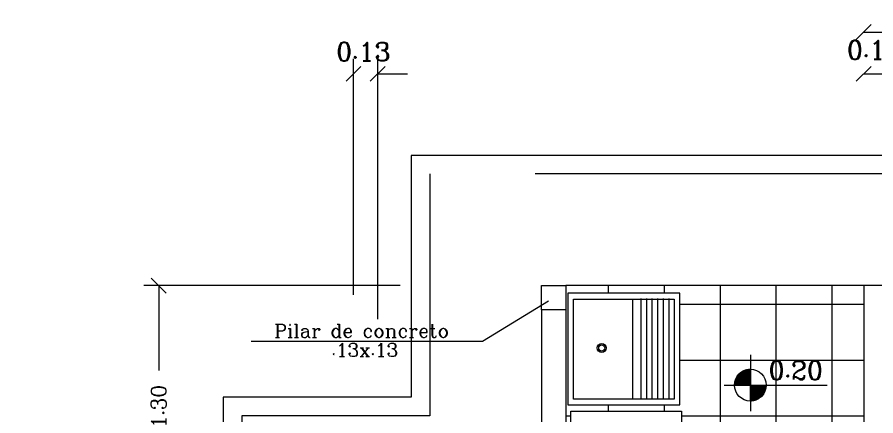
# Model space of a CAD drawing. Extents: x 121.8 to 221.5, y 86.6 to 106.4.
# Drawn here: x 170.599 to 175.21, y 103.199 to 105.341 of the extents above; entities that cross this region are included whole.
import ezdxf

# ---------------------------------------------------------------- set-up
doc = ezdxf.new("R2010")
doc.units = 0
doc.header["$LTSCALE"] = 15
doc.linetypes.add('DASHED2', pattern=[0.375, 0.25, -0.125])
doc.layers.get('0').update_dxf_attribs({"linetype": 'CONTINUOUS'})
doc.layers.get('DEFPOINTS').update_dxf_attribs({"linetype": 'CONTINUOUS'})
for name, color, linetype in [('CALÇADA', 244, 'CONTINUOUS'), ('COTAS', 244, 'CONTINUOUS'), ('EQUIPAMENTOS', 1, 'CONTINUOUS'), ('PAREDE', 7, 'CONTINUOUS'), ('PISO', 30, 'CONTINUOUS'), ('PROJTELHA', 30, 'CONTINUOUS'), ('TELHADO', 20, 'CONTINUOUS'), ('TEXTO', 1, 'CONTINUOUS'), ('VISTAL', 30, 'CONTINUOUS'), ('VISTAP', 244, 'CONTINUOUS')]:
    doc.layers.add(name, color=color, linetype=linetype)
doc.styles.add('ROMANC', font='ROMANC.SHX')
doc.dimstyles.get("Standard").update_dxf_attribs({"dimscale": 0.8, "dimtxt": 0.1, "dimasz": 0.1, "dimexe": 0.1, "dimexo": 0.95, "dimgap": 0.09, "dimtad": 0, "dimzin": 0, "dimtxsty": 'ROMANC', "dimblk1": 'OBLIQUE', "dimblk2": 'OBLIQUE', "dimsah": 1, "dimcen": 0.09, "dimclrt": 244, "dimaunit": 1, "dimazin": 3, "dimtfac": 1, "dimtofl": 0, "dimtmove": 0, "dimatfit": 3, "dimtolj": 1, "dimtzin": 0})

# ---------------------------------------------------------------- blocks, each defined once
blk = doc.blocks.new('*X2')
at = {"color": 0, "linetype": 'CONTINUOUS'}
for p, q in [((217.2096, -877.8211), (217.2942, -877.7365)), ((217.2096, -877.8193), (217.2924, -877.7365)), ((217.2097, -877.8174), (217.2906, -877.7366)), ((217.2098, -877.8156), (217.2887, -877.7367)), ((217.21, -877.8136), (217.2867, -877.7369)), ((217.2102, -877.8116), (217.2848, -877.7371)), ((217.2105, -877.8219), (217.295, -877.7374)), ((217.2105, -877.8096), (217.2827, -877.7374)), ((217.2108, -877.8075), (217.2806, -877.7377)), ((217.2112, -877.8053), (217.2785, -877.7381)), ((217.2117, -877.8031), (217.2762, -877.7386)), ((217.2122, -877.8008), (217.2739, -877.7391)), ((217.2123, -877.8219), (217.295, -877.7392)), ((217.2129, -877.7983), (217.2715, -877.7398)), ((217.2137, -877.7958), (217.2689, -877.7405)), ((217.2141, -877.8219), (217.295, -877.741)), ((217.2146, -877.7931), (217.2662, -877.7415)), ((217.2157, -877.7903), (217.2634, -877.7425)), ((217.2158, -877.8219), (217.295, -877.7427)), ((217.2169, -877.7872), (217.2603, -877.7438)), ((217.2176, -877.8219), (217.295, -877.7445)), ((217.2185, -877.7839), (217.257, -877.7454)), ((217.2194, -877.8219), (217.295, -877.7463)), ((217.2205, -877.7801), (217.2533, -877.7474)), ((217.2211, -877.8219), (217.295, -877.748)), ((217.2229, -877.8219), (217.295, -877.7498)), ((217.2231, -877.7757), (217.2488, -877.75)), ((217.2247, -877.8219), (217.295, -877.7516)), ((217.2265, -877.8219), (217.295, -877.7533)), ((217.2274, -877.7697), (217.2428, -877.7542)), ((217.2282, -877.8219), (217.295, -877.7551)), ((217.23, -877.8219), (217.295, -877.7569)), ((217.2318, -877.8219), (217.295, -877.7586)), ((217.2335, -877.8219), (217.295, -877.7604)), ((217.2353, -877.8219), (217.295, -877.7622)), ((217.2371, -877.8219), (217.295, -877.7639)), ((217.2388, -877.8219), (217.295, -877.7657)), ((217.2406, -877.8219), (217.295, -877.7675)), ((217.2424, -877.8219), (217.295, -877.7692)), ((217.2441, -877.8219), (217.295, -877.771)), ((217.2459, -877.8219), (217.295, -877.7728)), ((217.2477, -877.8219), (217.295, -877.7745)), ((217.2494, -877.8219), (217.295, -877.7763)), ((217.2512, -877.8219), (217.295, -877.7781)), ((217.253, -877.8219), (217.295, -877.7798)), ((217.2547, -877.8219), (217.295, -877.7816)), ((217.2565, -877.8219), (217.295, -877.7834)), ((217.2583, -877.8219), (217.295, -877.7851)), ((217.26, -877.8219), (217.295, -877.7869)), ((217.2618, -877.8219), (217.295, -877.7887)), ((217.2636, -877.8219), (217.295, -877.7905)), ((217.2653, -877.8219), (217.295, -877.7922)), ((217.2671, -877.8219), (217.295, -877.794)), ((217.2689, -877.8219), (217.295, -877.7958)), ((217.2706, -877.8219), (217.295, -877.7975)), ((217.2724, -877.8219), (217.295, -877.7993)), ((217.2742, -877.8219), (217.295, -877.8011)), ((217.276, -877.8219), (217.295, -877.8028)), ((217.2777, -877.8219), (217.295, -877.8046)), ((217.2795, -877.8219), (217.295, -877.8064)), ((217.2813, -877.8219), (217.295, -877.8081)), ((217.283, -877.8219), (217.295, -877.8099)), ((217.2848, -877.8219), (217.295, -877.8117)), ((217.2866, -877.8219), (217.295, -877.8134)), ((217.2883, -877.8219), (217.295, -877.8152)), ((217.2901, -877.8219), (217.295, -877.817)), ((217.2919, -877.8219), (217.295, -877.8187)), ((217.2936, -877.8219), (217.295, -877.8205)), ((217.295, -877.8223), (217.2954, -877.8219)), ((217.295, -877.824), (217.2972, -877.8219)), ((217.295, -877.8258), (217.2989, -877.8219)), ((217.295, -877.8276), (217.3007, -877.8219)), ((217.295, -877.8293), (217.3025, -877.8219)), ((217.295, -877.8311), (217.3042, -877.8219)), ((217.295, -877.8329), (217.306, -877.8219)), ((217.295, -877.8346), (217.3078, -877.8219)), ((217.295, -877.8364), (217.3095, -877.8219)), ((217.295, -877.8382), (217.3113, -877.8219)), ((217.295, -877.8399), (217.3131, -877.8219)), ((217.295, -877.8417), (217.3148, -877.8219)), ((217.295, -877.8435), (217.3166, -877.8219)), ((217.295, -877.8453), (217.3184, -877.8219)), ((217.295, -877.847), (217.3201, -877.8219)), ((217.295, -877.8488), (217.3219, -877.8219)), ((217.295, -877.8506), (217.3237, -877.8219)), ((217.295, -877.8523), (217.3254, -877.8219)), ((217.295, -877.8541), (217.3272, -877.8219)), ((217.295, -877.8559), (217.329, -877.8219)), ((217.295, -877.8576), (217.3308, -877.8219)), ((217.295, -877.8594), (217.3325, -877.8219)), ((217.295, -877.8612), (217.3343, -877.8219)), ((217.295, -877.8629), (217.3361, -877.8219)), ((217.295, -877.8647), (217.3378, -877.8219)), ((217.295, -877.8665), (217.3396, -877.8219)), ((217.295, -877.8682), (217.3414, -877.8219)), ((217.295, -877.87), (217.3431, -877.8219)), ((217.295, -877.8718), (217.3449, -877.8219)), ((217.295, -877.8735), (217.3467, -877.8219)), ((217.295, -877.8753), (217.3484, -877.8219)), ((217.295, -877.8771), (217.3502, -877.8219)), ((217.295, -877.8788), (217.352, -877.8219)), ((217.295, -877.8806), (217.3537, -877.8219)), ((217.295, -877.8824), (217.3555, -877.8219)), ((217.295, -877.8841), (217.3573, -877.8219)), ((217.295, -877.8859), (217.359, -877.8219)), ((217.295, -877.8877), (217.3608, -877.8219)), ((217.295, -877.8894), (217.3626, -877.8219)), ((217.295, -877.8912), (217.3643, -877.8219)), ((217.295, -877.893), (217.3661, -877.8219)), ((217.295, -877.8948), (217.3679, -877.8219)), ((217.295, -877.8965), (217.3696, -877.8219)), ((217.295, -877.8983), (217.3714, -877.8219)), ((217.295, -877.9001), (217.3732, -877.8219)), ((217.295, -877.9018), (217.3749, -877.8219)), ((217.295, -877.9036), (217.3767, -877.8219)), ((217.295, -877.9054), (217.3785, -877.8219)), ((217.295, -877.9071), (217.3802, -877.8219)), ((217.2966, -877.9073), (217.3805, -877.8235)), ((217.2984, -877.9073), (217.3804, -877.8253)), ((217.3003, -877.9072), (217.3803, -877.8271)), ((217.3022, -877.9071), (217.3802, -877.8291)), ((217.3041, -877.9069), (217.38, -877.831)), ((217.3061, -877.9066), (217.3798, -877.833)), ((217.3082, -877.9063), (217.3795, -877.8351)), ((217.3103, -877.906), (217.3791, -877.8372)), ((217.3125, -877.9055), (217.3787, -877.8394)), ((217.3148, -877.905), (217.3782, -877.8417)), ((217.3172, -877.9044), (217.3776, -877.844)), ((217.3196, -877.9037), (217.3769, -877.8465)), ((217.3222, -877.9029), (217.376, -877.8491)), ((217.325, -877.9019), (217.3751, -877.8518)), ((217.3279, -877.9008), (217.3739, -877.8548)), ((217.3311, -877.8994), (217.3725, -877.8579)), ((217.3345, -877.8977), (217.3708, -877.8614)), ((217.3385, -877.8955), (217.3686, -877.8654)), ((217.3434, -877.8923), (217.3655, -877.8703)), ((217.3513, -877.8862), (217.3593, -877.8782))]:
    blk.add_line(p, q, dxfattribs=at)
blk = doc.blocks.new('_OBLIQUE')
at = {"color": 0, "linetype": 'BYBLOCK'}
blk.add_line((-0.5, -0.5), (0.5, 0.5), dxfattribs=at)
blk = doc.blocks.new('*D11')
at = {"color": 0, "linetype": 'BYBLOCK'}
for p, q in [((178.4054, 104.6586), (178.4054, 105.3414)), ((175.1454, 105.2614), (176.5814, 105.2614)), ((178.4054, 105.2614), (176.9693, 105.2614))]:
    blk.add_line(p, q, dxfattribs=at)
at = {"layer": 'DEFPOINTS', "color": 0, "linetype": 'BYBLOCK'}
for p in [(178.4054, 105.2614), (178.4054, 103.8986), (175.1454, 103.0486)]:
    blk.add_point(p, dxfattribs=at)
at = {"color": 0, "linetype": 'BYBLOCK', "xscale": 0.08000000000000002, "yscale": 0.08000000000000002, "zscale": 0.08000000000000002, "rotation": 180}
blk.add_blockref('_OBLIQUE', (175.1454, 105.2614), dxfattribs=at)
at = {"color": 0, "linetype": 'BYBLOCK', "xscale": 0.08000000000000002, "yscale": 0.08000000000000002, "zscale": 0.08000000000000002}
blk.add_blockref('_OBLIQUE', (178.4054, 105.2614), dxfattribs=at)
at = {"color": 244, "linetype": 'BYBLOCK', "insert": (176.7754, 105.2614), "char_height": 0.08, "attachment_point": 5, "style": 'ROMANC'}
blk.add_mtext('\\A1;3.26', dxfattribs=at)
blk = doc.blocks.new('*D63')
at = {"color": 0, "linetype": 'BYBLOCK'}
for p, q in [((172.6554, 103.8986), (171.279, 103.8986)), ((171.359, 103.8986), (171.359, 103.4425)), ((171.359, 102.5986), (171.359, 103.0547)), ((170.599, 102.5986), (171.279, 102.5986))]:
    blk.add_line(p, q, dxfattribs=at)
at = {"layer": 'DEFPOINTS', "color": 0, "linetype": 'BYBLOCK'}
for p in [(171.359, 103.8986), (173.4154, 103.8986), (171.359, 102.5986)]:
    blk.add_point(p, dxfattribs=at)
at = {"color": 0, "linetype": 'BYBLOCK', "xscale": 0.08000000000000002, "yscale": 0.08000000000000002, "zscale": 0.08000000000000002}
for p, rotation in [((171.359, 103.8986), 90), ((171.359, 102.5986), 270)]:
    blk.add_blockref('_OBLIQUE', p, dxfattribs=dict(at, rotation=rotation))
at = {"color": 244, "linetype": 'BYBLOCK', "insert": (171.359, 103.2486), "char_height": 0.08, "attachment_point": 5, "rotation": 90, "style": 'ROMANC'}
blk.add_mtext('\\A1;1.30', dxfattribs=at)

msp = doc.modelspace()

# ---------------------------------------------------------------- linework, layer by layer
at = {"layer": 'CALÇADA', "color": 244, "linetype": 'CONTINUOUS', "ltscale": 0.6}
for p, q in [((179.1054, 104.5986), (172.7154, 104.5986)), ((172.7154, 104.5986), (172.7154, 103.2986)), ((171.7054, 103.2986), (171.7054, 96.9286)), ((172.7154, 103.2986), (171.7054, 103.2986))]:
    msp.add_line(p, q, dxfattribs=at)
at = {"layer": 'COTAS', "color": 244, "linetype": 'BYBLOCK'}
for p, q in [((172.4054, 103.8486), (172.4054, 105.1171)), ((172.5354, 103.7186), (172.5354, 105.1171)), ((172.4054, 105.0371), (172.4054, 105.0371)), ((172.5354, 105.0371), (172.6954, 105.0371)), ((175.1454, 105.0371), (175.2754, 105.0371)), ((175.1454, 105.0371), (175.1454, 105.0371))]:
    msp.add_line(p, q, dxfattribs=at)
msp.add_point((172.5354, 105.0371), dxfattribs=at)
at = {"layer": 'EQUIPAMENTOS', "color": 1, "linetype": 'CONTINUOUS'}
for p, q in [((174.1571, 103.8583), (173.5571, 103.8583)), ((173.5571, 103.8583), (173.5571, 103.2583)), ((174.1571, 103.2583), (174.1571, 103.8583)), ((173.5876, 103.8265), (174.128, 103.8265)), ((173.5876, 103.2878), (173.5876, 103.8265)), ((174.128, 103.8265), (174.128, 103.2878)), ((173.5571, 103.2583), (174.1571, 103.2583)), ((174.128, 103.2878), (173.5876, 103.2878))]:
    msp.add_line(p, q, dxfattribs=at)
at = {"layer": 'EQUIPAMENTOS'}
msp.add_lwpolyline([(173.5716, 102.6284), (173.5716, 103.2236), (174.1668, 103.2236), (174.1668, 102.6284)], close=True, dxfattribs=at)
at = {"layer": 'PAREDE'}
for p, q in [((175.1454, 103.8986), (175.1454, 102.5986)), ((178.4054, 103.8986), (175.1454, 103.8986))]:
    msp.add_line(p, q, dxfattribs=at)
msp.add_lwpolyline([(173.5454, 103.8986), (173.5454, 103.7686), (173.4154, 103.7686), (173.4154, 103.8986)], close=True, dxfattribs=at)
at = {"layer": 'PISO', "color": 30}
for p, q in [((175.1454, 103.8986), (173.5454, 103.8986)), ((173.7754, 103.8583), (173.7754, 103.8986)), ((174.0754, 103.8583), (174.0754, 103.8986)), ((174.3754, 97.7586), (174.3754, 103.8986)), ((174.6754, 97.7586), (174.6754, 103.8986)), ((174.9754, 97.7586), (174.9754, 103.8986)), ((174.1535, 103.7986), (175.1454, 103.7986)), ((174.1535, 103.4986), (175.1454, 103.4986)), ((173.7754, 103.2236), (173.7754, 103.2583)), ((174.0754, 103.2236), (174.0754, 103.2583)), ((173.5454, 103.1986), (173.5716, 103.1986)), ((174.1668, 103.1986), (175.1454, 103.1986))]:
    msp.add_line(p, q, dxfattribs=at)
at = {"layer": 'PROJTELHA', "color": 30, "linetype": 'DASHED2', "ltscale": 0.6}
for p, q in [((179.0054, 104.4986), (172.8154, 104.4986)), ((172.8154, 104.4986), (172.8154, 103.1986)), ((171.8054, 103.1986), (171.8054, 97.0286)), ((172.8154, 103.1986), (171.8054, 103.1986))]:
    msp.add_line(p, q, dxfattribs=at)
at = {"layer": 'TELHADO', "color": 30, "linetype": 'CONTINUOUS'}
msp.add_line((173.0979, 103.6007), (173.4524, 103.8174), dxfattribs=at)
at = {"layer": 'TEXTO', "color": 30}
msp.add_line((171.8555, 103.6007), (173.0979, 103.6007), dxfattribs=at)
at = {"layer": 'TEXTO', "color": 1, "linetype": 'CONTINUOUS'}
for p, q in [((174.5364, 103.5267), (174.5364, 103.2237)), ((174.3964, 103.3636), (174.9485, 103.3636))]:
    msp.add_line(p, q, dxfattribs=at)
msp.add_circle((174.5364, 103.3636), 0.0854, dxfattribs=at)
at = {"layer": 'VISTAL', "color": 30, "linetype": 'CONTINUOUS'}
for p, q in [((173.9037, 103.8265), (173.9037, 103.2878)), ((173.948, 103.8289), (173.948, 103.2902)), ((173.978, 103.8289), (173.978, 103.2902)), ((174.008, 103.8289), (174.008, 103.2902)), ((174.038, 103.8289), (174.038, 103.2902)), ((174.068, 103.8289), (174.068, 103.2902)), ((174.098, 103.8289), (174.098, 103.2902))]:
    msp.add_line(p, q, dxfattribs=at)
for radius in [0.0239, 0.0164]:
    msp.add_circle((173.7384, 103.5634), radius, dxfattribs=at)
at = {"layer": 'VISTAP'}
for p, q in [((173.4154, 103.7686), (173.4154, 102.5986)), ((173.5454, 103.7686), (173.5454, 102.5986))]:
    msp.add_line(p, q, dxfattribs=at)

# ---------------------------------------------------------------- block references
at = {"layer": 'COTAS', "color": 244, "linetype": 'BYBLOCK', "xscale": 0.08000000000000002, "yscale": 0.08000000000000002, "zscale": 0.08000000000000002}
for p in [(172.4054, 105.0371), (175.1454, 105.0371)]:
    msp.add_blockref('_OBLIQUE', p, dxfattribs=at)
at = {"layer": 'COTAS', "color": 244, "linetype": 'BYBLOCK', "xscale": 0.08000000000000002, "yscale": 0.08000000000000002, "zscale": 0.08000000000000002, "rotation": 180}
msp.add_blockref('_OBLIQUE', (172.5354, 105.0371), dxfattribs=at)
at = {"layer": 'TEXTO', "color": 1, "linetype": 'CONTINUOUS'}
msp.add_blockref('*X2', (-42.7587, 981.1855), dxfattribs=at)

# ---------------------------------------------------------------- texts
at = {"layer": 'COTAS', "color": 244, "linetype": 'BYBLOCK', "char_height": 0.1, "style": 'ROMANC'}
for insert, attachment_point in [((172.4579, 105.1559), 5), ((175.0551, 105.1651), 4)]:
    msp.add_mtext('\\A1;0.13', dxfattribs=dict(at, insert=insert, attachment_point=attachment_point))
at = {"layer": 'TEXTO', "color": 1, "ltscale": 0.3, "style": 'ROMANC'}
for s, p in [('Pilar de concreto', (171.9805, 103.6197)), ('.13x.13', (172.2867, 103.5167))]:
    msp.add_text(s, height=0.072, dxfattribs=at).set_placement(p)
at = {"layer": 'TEXTO', "color": 1, "linetype": 'CONTINUOUS', "style": 'ROMANC'}
msp.add_text('0.20', height=0.1, dxfattribs=at).set_placement((174.6345, 103.3932))

# ---------------------------------------------------------------- dimensions: what is measured, and where the dimension line sits
at = {"layer": 'COTAS', "color": 244}
dim = msp.add_linear_dim(base=(178.4054, 105.2614), p1=(175.1454, 103.0486), p2=(178.4054, 103.8986), dimstyle='STANDARD', override={"dimse1": 1}, dxfattribs=at)
dim.commit()
dim.dimension.update_dxf_attribs({"geometry": '*D11', "text_midpoint": (176.7754, 105.2614)})
at = {"layer": 'COTAS'}
dim = msp.add_linear_dim(base=(171.359, 103.8986), p1=(171.359, 102.5986), p2=(173.4154, 103.8986), angle=90, dimstyle='STANDARD', dxfattribs=at)
dim.commit()
dim.dimension.update_dxf_attribs({"geometry": '*D63', "text_midpoint": (171.359, 103.2486)})

doc.saveas('drawing.dxf')
